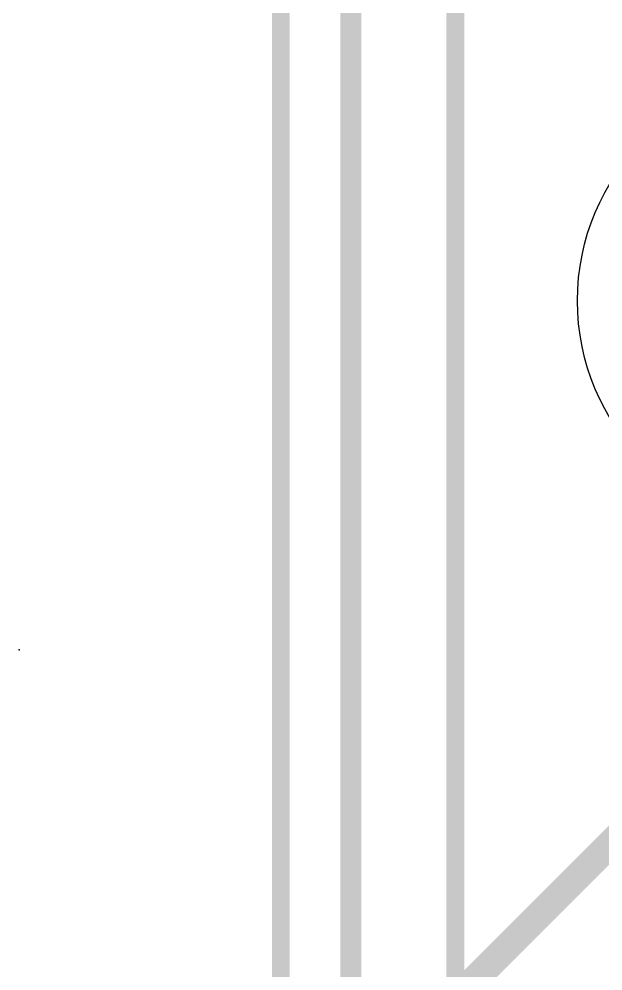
# Model space of a CAD drawing. Extents: x -38 to 87, y -12 to 48.
# Drawn here: x 60.33 to 64.57, y 14.17 to 21.1 of the extents above; entities that cross this region are included whole.
import ezdxf

# ---------------------------------------------------------------- set-up
doc = ezdxf.new("R2010")
doc.units = 0
for name, color, linetype in [('20', 53, 'CONTINUOUS'), ('24', 53, 'CONTINUOUS'), ('47', 253, 'CONTINUOUS'), ('51', 53, 'CONTINUOUS')]:
    doc.layers.add(name, color=color, linetype=linetype)

msp = doc.modelspace()

# ---------------------------------------------------------------- linework, layer by layer
at = {"layer": '20', "const_width": 0.2032}
msp.add_lwpolyline([(64.77, 15.24), (63.5, 13.97)], dxfattribs=at)
at = {"layer": '20'}
msp.add_circle((66.04, 19.05), 1.651, dxfattribs=at)
at = {"layer": '24'}
msp.add_point((60.325, 16.51), dxfattribs=at)
at = {"layer": '47', "const_width": 0.13}
for points in [[(63.5, 11.43), (63.5, 40.05)], [(62.23, 0), (62.23, 36.24)]]:
    msp.add_lwpolyline(points, dxfattribs=at)
at = {"layer": '51', "const_width": 0.1524}
msp.add_lwpolyline([(62.74, 13.92), (62.74, 27.92)], dxfattribs=at)

doc.saveas('drawing.dxf')
